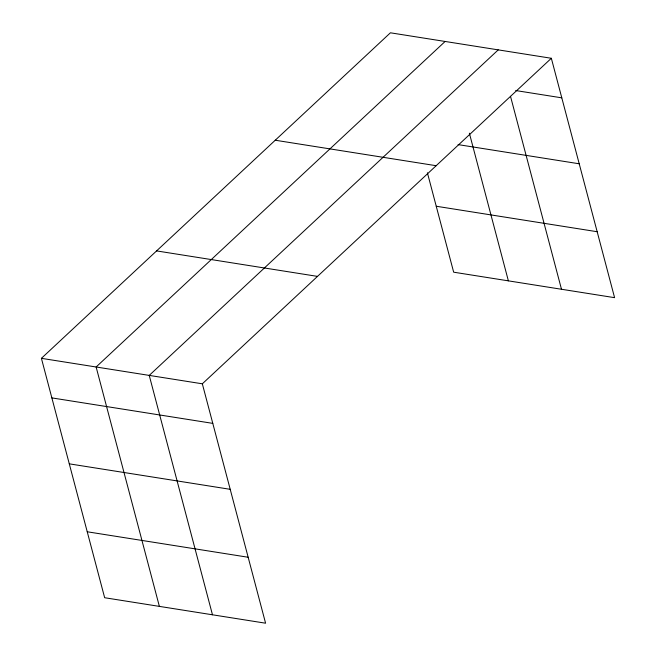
<?xml version="1.0" encoding="UTF-8"?>
<svg xmlns="http://www.w3.org/2000/svg" width="656" height="656" viewBox="0 0 656 656"><rect width="100%" height="100%" fill="white"/><g stroke="black" fill="none" stroke-linecap="round" stroke-linejoin="round"><path stroke-width="0.98" d="M551.343 58.277L202.335 383.809L265.582 623.2L104.657 597.723L41.41 358.332L390.418 32.8L551.343 58.277L614.59 297.668L453.665 272.191L427.392 172.766M445.129 41.459L96.129 366.991L159.375 606.382M498.232 49.872L149.232 375.404L212.478 614.795M515.706 90.544L561.798 97.842M458.085 144.607L579.215 163.787M275.241 140.228L436.166 165.706M436.24 206.246L597.165 231.724M156.579 250.904L317.504 276.389M41.41 358.332L202.335 383.809M51.865 397.897L212.79 423.374M69.282 463.841L230.215 489.319M87.24 531.778L248.165 557.256M510.507 96.325L561.487 289.263M469.368 133.193L508.375 280.85"/></g></svg>
